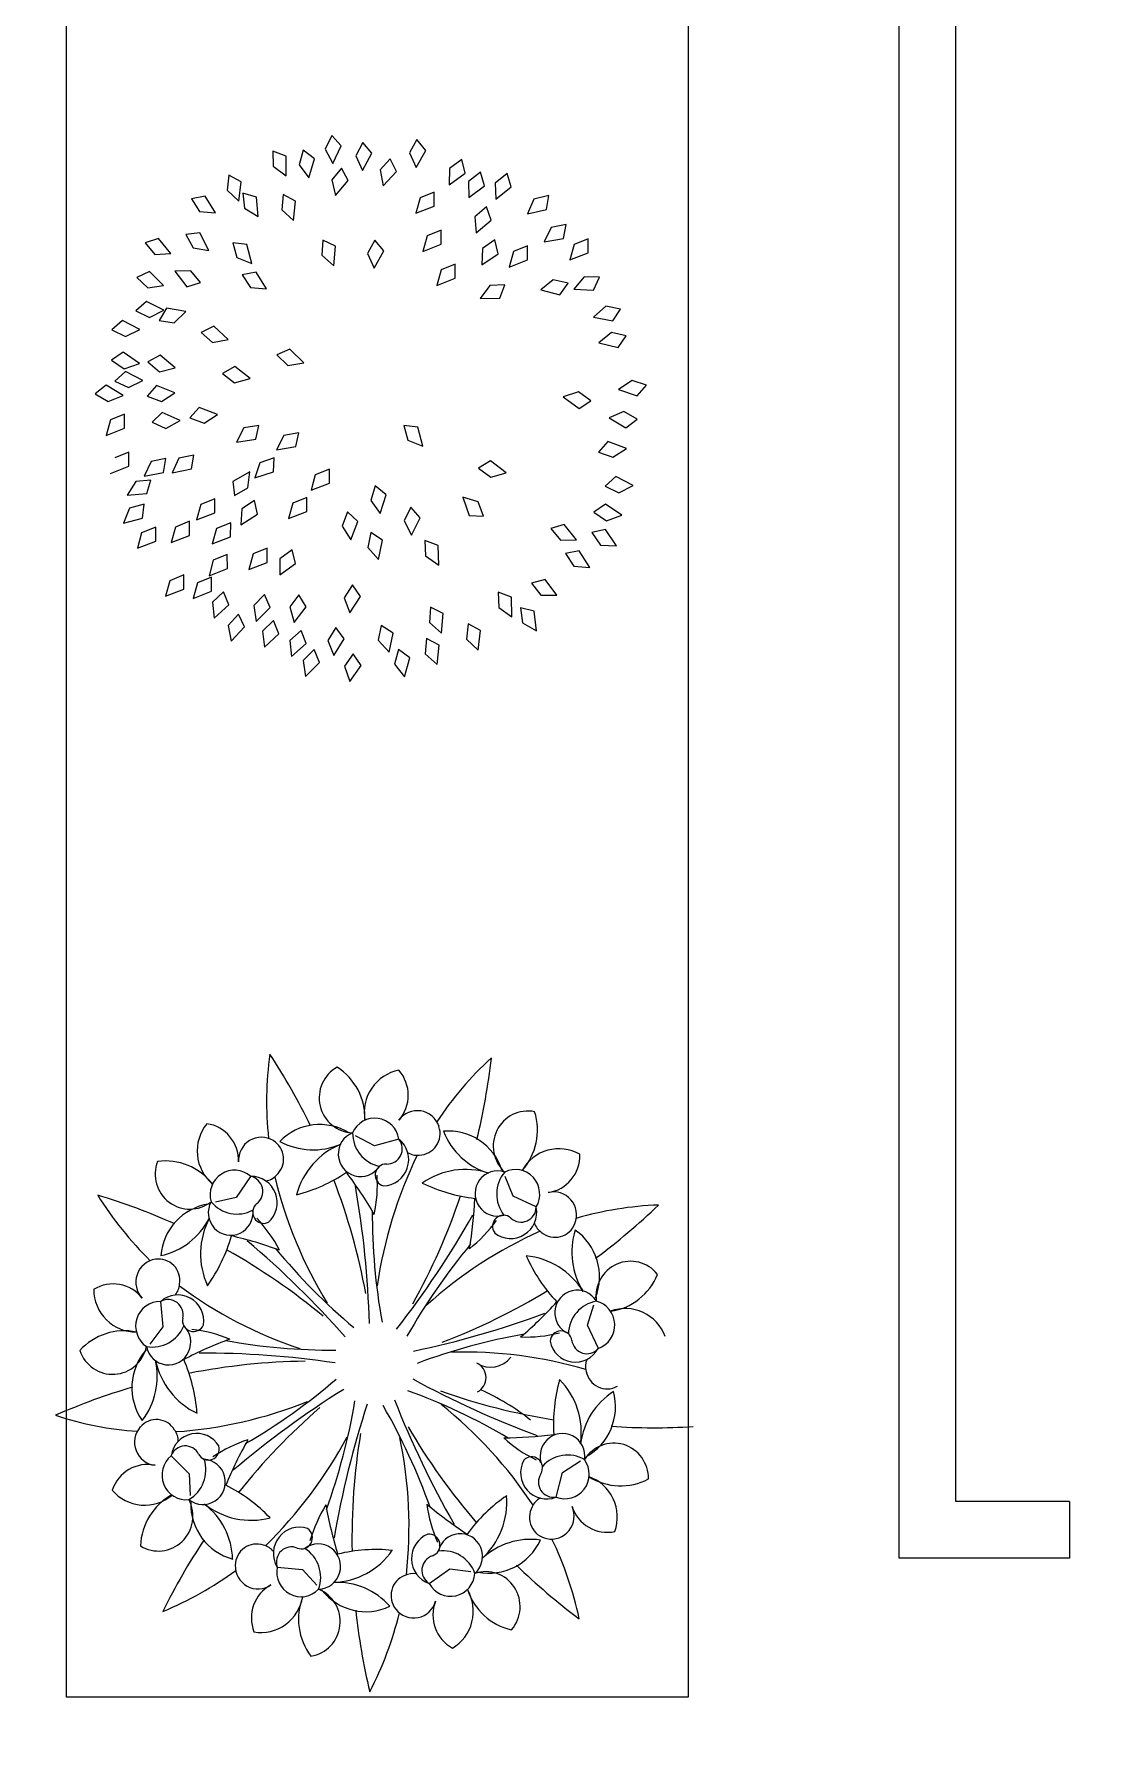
# Model space of a CAD drawing. Header units: millimetres. Extents: x 1351 to 1635, y 1399 to 1500.
# Drawn here: x 1595.936 to 1597.62, y 1475.417 to 1478.137 of the extents above; entities that cross this region are included whole.
import ezdxf

# ---------------------------------------------------------------- set-up
doc = ezdxf.new("R2010")
doc.units = ezdxf.units.MM
doc.layers.get('0').update_dxf_attribs({"color": 181})
doc.layers.add('cuadrados', color=82, linetype='Continuous')

# ---------------------------------------------------------------- blocks, each defined once
blk = doc.blocks.new('parkyeri')
blk.add_line((420.8561, 181.2954), (420.8561, 181.1954))
for points in [[(420.5561, 181.1954), (420.5561, 186.1954), (420.8561, 186.1954)], [(420.8561, 181.2954), (420.6561, 181.2954), (420.6561, 186.0954), (420.8561, 186.0954)], [(420.8561, 181.1954), (420.5561, 181.1954)]]:
    blk.add_lwpolyline(points)

msp = doc.modelspace()

# ---------------------------------------------------------------- hatches: boundary and pattern name
at = {"true_color": 0x2776bb}
h = msp.add_hatch(color=152, dxfattribs=at)
h.dxf.hatch_style = 1
h.paths.add_polyline_path([(1557.6842, 1489.9553), (1615.6587, 1489.7451), (1615.8802, 1457.3756), (1557.4987, 1457.0017)])
h.paths.add_polyline_path([(1557.9493, 1489.9451), (1615.8573, 1489.9451), (1616.0815, 1457.1761), (1557.5866, 1457.0229)])

# ---------------------------------------------------------------- linework, layer by layer
at = {"color": 221}
for p, q in [((1596.4055, 1477.9776), (1596.3951, 1477.9559)), ((1596.4205, 1477.9612), (1596.4055, 1477.9776)), ((1596.5397, 1477.9714), (1596.5283, 1477.9502)), ((1596.5539, 1477.9542), (1596.5397, 1477.9714)), ((1596.3333, 1477.9451), (1596.3125, 1477.9532)), ((1596.3125, 1477.9532), (1596.3128, 1477.9292)), ((1596.3333, 1477.914), (1596.3333, 1477.9451)), ((1596.3605, 1477.9544), (1596.3538, 1477.9314)), ((1596.378, 1477.9407), (1596.3605, 1477.9544)), ((1596.3951, 1477.9559), (1596.4069, 1477.9333)), ((1596.4069, 1477.9333), (1596.4205, 1477.9612)), ((1596.4544, 1477.9669), (1596.4433, 1477.9456)), ((1596.4433, 1477.9456), (1596.4541, 1477.9226)), ((1596.4541, 1477.9226), (1596.4688, 1477.9499)), ((1596.4688, 1477.9499), (1596.4544, 1477.9669)), ((1596.5283, 1477.9502), (1596.5389, 1477.927)), ((1596.5389, 1477.927), (1596.5539, 1477.9542)), ((1596.3128, 1477.9292), (1596.3333, 1477.914)), ((1596.3538, 1477.9314), (1596.3691, 1477.911)), ((1596.3691, 1477.911), (1596.378, 1477.9407)), ((1596.4207, 1477.9261), (1596.4056, 1477.9075)), ((1596.4315, 1477.9066), (1596.4207, 1477.9261)), ((1596.498, 1477.9411), (1596.4819, 1477.9233)), ((1596.4819, 1477.9233), (1596.4866, 1477.8982)), ((1596.4866, 1477.8982), (1596.5077, 1477.921)), ((1596.5077, 1477.921), (1596.498, 1477.9411)), ((1596.5915, 1477.9254), (1596.5911, 1477.8999)), ((1596.5911, 1477.8999), (1596.6164, 1477.918)), ((1596.6109, 1477.9396), (1596.5915, 1477.9254)), ((1596.6164, 1477.918), (1596.6109, 1477.9396)), ((1596.6406, 1477.9198), (1596.6216, 1477.9051)), ((1596.6467, 1477.8984), (1596.6406, 1477.9198)), ((1596.6825, 1477.9178), (1596.6639, 1477.9026)), ((1596.6891, 1477.8965), (1596.6825, 1477.9178)), ((1596.2427, 1477.9153), (1596.2401, 1477.8914)), ((1596.2401, 1477.8914), (1596.2586, 1477.8739)), ((1596.2623, 1477.9047), (1596.2427, 1477.9153)), ((1596.2586, 1477.8739), (1596.2623, 1477.9047)), ((1596.4056, 1477.9075), (1596.4116, 1477.8827)), ((1596.4116, 1477.8827), (1596.4315, 1477.9066)), ((1596.5672, 1477.8884), (1596.5449, 1477.8794)), ((1596.5672, 1477.8661), (1596.5672, 1477.8884)), ((1596.6216, 1477.9051), (1596.6219, 1477.8796)), ((1596.6219, 1477.8796), (1596.6467, 1477.8984)), ((1596.6639, 1477.9026), (1596.6648, 1477.8771)), ((1596.6648, 1477.8771), (1596.6891, 1477.8965)), ((1596.2055, 1477.8818), (1596.1836, 1477.8778)), ((1596.1836, 1477.8778), (1596.1964, 1477.8575)), ((1596.2218, 1477.8553), (1596.2055, 1477.8818)), ((1596.2864, 1477.8805), (1596.265, 1477.8868)), ((1596.265, 1477.8868), (1596.2673, 1477.8629)), ((1596.2673, 1477.8629), (1596.289, 1477.8496)), ((1596.289, 1477.8496), (1596.2864, 1477.8805)), ((1596.3285, 1477.8844), (1596.3264, 1477.8604)), ((1596.3483, 1477.8742), (1596.3285, 1477.8844)), ((1596.3452, 1477.8433), (1596.3483, 1477.8742)), ((1596.5449, 1477.8794), (1596.5383, 1477.8548)), ((1596.5383, 1477.8548), (1596.5672, 1477.8661)), ((1596.6499, 1477.865), (1596.6317, 1477.8493)), ((1596.6571, 1477.8439), (1596.6499, 1477.865)), ((1596.7249, 1477.8773), (1596.7147, 1477.8539)), ((1596.7483, 1477.8829), (1596.7249, 1477.8773)), ((1596.745, 1477.8608), (1596.7483, 1477.8829)), ((1596.1964, 1477.8575), (1596.2218, 1477.8553)), ((1596.3264, 1477.8604), (1596.3452, 1477.8433)), ((1596.6317, 1477.8493), (1596.6334, 1477.8238)), ((1596.6334, 1477.8238), (1596.6571, 1477.8439)), ((1596.7147, 1477.8539), (1596.745, 1477.8608)), ((1596.776, 1477.8371), (1596.7524, 1477.8326)), ((1596.7717, 1477.8152), (1596.776, 1477.8371)), ((1596.1317, 1477.815), (1596.1105, 1477.8081)), ((1596.1105, 1477.8081), (1596.126, 1477.7897)), ((1596.1514, 1477.7911), (1596.1317, 1477.815)), ((1596.1971, 1477.8237), (1596.175, 1477.8214)), ((1596.175, 1477.8214), (1596.1862, 1477.8002)), ((1596.2114, 1477.7962), (1596.1971, 1477.8237)), ((1596.2713, 1477.8054), (1596.2492, 1477.8081)), ((1596.2492, 1477.8081), (1596.2555, 1477.7849)), ((1596.3912, 1477.8125), (1596.3895, 1477.7885)), ((1596.4112, 1477.8027), (1596.3912, 1477.8125)), ((1596.4733, 1477.8125), (1596.462, 1477.7913)), ((1596.4876, 1477.7955), (1596.4733, 1477.8125)), ((1596.556, 1477.8191), (1596.5494, 1477.7944)), ((1596.5783, 1477.828), (1596.556, 1477.8191)), ((1596.5783, 1477.8058), (1596.5783, 1477.828)), ((1596.6633, 1477.8127), (1596.6436, 1477.7991)), ((1596.6682, 1477.791), (1596.6633, 1477.8127)), ((1596.7524, 1477.8326), (1596.7411, 1477.8097)), ((1596.7411, 1477.8097), (1596.7717, 1477.8152)), ((1596.8106, 1477.8146), (1596.7883, 1477.8056)), ((1596.8106, 1477.7923), (1596.8106, 1477.8146)), ((1596.126, 1477.7897), (1596.1514, 1477.7911)), ((1596.1862, 1477.8002), (1596.2114, 1477.7962)), ((1596.2555, 1477.7849), (1596.2792, 1477.7754)), ((1596.2792, 1477.7754), (1596.2713, 1477.8054)), ((1596.3895, 1477.7885), (1596.4088, 1477.7718)), ((1596.4088, 1477.7718), (1596.4112, 1477.8027)), ((1596.462, 1477.7913), (1596.4727, 1477.7682)), ((1596.4727, 1477.7682), (1596.4876, 1477.7955)), ((1596.5494, 1477.7944), (1596.5783, 1477.8058)), ((1596.6436, 1477.7991), (1596.6425, 1477.7736)), ((1596.6425, 1477.7736), (1596.6682, 1477.791)), ((1596.6924, 1477.7944), (1596.6857, 1477.7698)), ((1596.6857, 1477.7698), (1596.7147, 1477.7812)), ((1596.7147, 1477.8034), (1596.6924, 1477.7944)), ((1596.7147, 1477.7812), (1596.7147, 1477.8034)), ((1596.7883, 1477.8056), (1596.7817, 1477.781)), ((1596.7817, 1477.781), (1596.8106, 1477.7923)), ((1596.1177, 1477.7626), (1596.0974, 1477.7536)), ((1596.0974, 1477.7536), (1596.1146, 1477.7368)), ((1596.1398, 1477.7407), (1596.1177, 1477.7626)), ((1596.1828, 1477.7639), (1596.1573, 1477.7633)), ((1596.1573, 1477.7633), (1596.1765, 1477.7388)), ((1596.1978, 1477.7452), (1596.1828, 1477.7639)), ((1596.2859, 1477.7619), (1596.264, 1477.7578)), ((1596.264, 1477.7578), (1596.2769, 1477.7375)), ((1596.3023, 1477.7355), (1596.2859, 1477.7619)), ((1596.5783, 1477.7655), (1596.5717, 1477.7409)), ((1596.5717, 1477.7409), (1596.6006, 1477.7522)), ((1596.6006, 1477.7745), (1596.5783, 1477.7655)), ((1596.6006, 1477.7522), (1596.6006, 1477.7745)), ((1596.8043, 1477.7545), (1596.7882, 1477.7348)), ((1596.8283, 1477.7537), (1596.8043, 1477.7545)), ((1596.8192, 1477.7333), (1596.8283, 1477.7537)), ((1596.1146, 1477.7368), (1596.1398, 1477.7407)), ((1596.1765, 1477.7388), (1596.1978, 1477.7452)), ((1596.2769, 1477.7375), (1596.3023, 1477.7355)), ((1596.655, 1477.7409), (1596.6402, 1477.7201)), ((1596.679, 1477.7415), (1596.655, 1477.7409)), ((1596.6712, 1477.7206), (1596.679, 1477.7415)), ((1596.7554, 1477.7498), (1596.7358, 1477.7336)), ((1596.7358, 1477.7336), (1596.7659, 1477.7261)), ((1596.7788, 1477.7443), (1596.7554, 1477.7498)), ((1596.7659, 1477.7261), (1596.7788, 1477.7443)), ((1596.7882, 1477.7348), (1596.8192, 1477.7333)), ((1596.1126, 1477.7156), (1596.096, 1477.7007)), ((1596.096, 1477.7007), (1596.1175, 1477.6901)), ((1596.1403, 1477.7016), (1596.1126, 1477.7156)), ((1596.1175, 1477.6901), (1596.1403, 1477.7016)), ((1596.1443, 1477.7047), (1596.1329, 1477.6856)), ((1596.1749, 1477.6995), (1596.1443, 1477.7047)), ((1596.1566, 1477.6818), (1596.1749, 1477.6995)), ((1596.6402, 1477.7201), (1596.6712, 1477.7206)), ((1596.8383, 1477.7079), (1596.8193, 1477.6908)), ((1596.8618, 1477.7034), (1596.8383, 1477.7079)), ((1596.8498, 1477.6847), (1596.8618, 1477.7034)), ((1596.0748, 1477.6855), (1596.0581, 1477.6708)), ((1596.0581, 1477.6708), (1596.0795, 1477.66)), ((1596.1024, 1477.6713), (1596.0748, 1477.6855)), ((1596.0795, 1477.66), (1596.1024, 1477.6713)), ((1596.1329, 1477.6856), (1596.1566, 1477.6818)), ((1596.2189, 1477.6764), (1596.199, 1477.6664)), ((1596.242, 1477.6556), (1596.2189, 1477.6764)), ((1596.8193, 1477.6908), (1596.8498, 1477.6847)), ((1596.199, 1477.6664), (1596.217, 1477.6505)), ((1596.217, 1477.6505), (1596.242, 1477.6556)), ((1596.8473, 1477.6665), (1596.8277, 1477.6502)), ((1596.8277, 1477.6502), (1596.8578, 1477.6427)), ((1596.8707, 1477.6609), (1596.8473, 1477.6665)), ((1596.8578, 1477.6427), (1596.8707, 1477.6609)), ((1596.076, 1477.6351), (1596.0574, 1477.6228)), ((1596.0574, 1477.6228), (1596.0772, 1477.6092)), ((1596.1014, 1477.6173), (1596.076, 1477.6351)), ((1596.0772, 1477.6092), (1596.1014, 1477.6173)), ((1596.1343, 1477.6304), (1596.1148, 1477.6198)), ((1596.1148, 1477.6198), (1596.1334, 1477.6045)), ((1596.1581, 1477.6105), (1596.1343, 1477.6304)), ((1596.3392, 1477.64), (1596.3188, 1477.6309)), ((1596.3188, 1477.6309), (1596.3362, 1477.6142)), ((1596.3362, 1477.6142), (1596.3613, 1477.6183)), ((1596.3613, 1477.6183), (1596.3392, 1477.64)), ((1596.0793, 1477.6047), (1596.0627, 1477.5897)), ((1596.0627, 1477.5897), (1596.0843, 1477.5793)), ((1596.1071, 1477.5908), (1596.0793, 1477.6047)), ((1596.0843, 1477.5793), (1596.1071, 1477.5908)), ((1596.1334, 1477.6045), (1596.1581, 1477.6105)), ((1596.2523, 1477.6129), (1596.233, 1477.6018)), ((1596.233, 1477.6018), (1596.2519, 1477.587)), ((1596.2519, 1477.587), (1596.2765, 1477.5935)), ((1596.2765, 1477.5935), (1596.2523, 1477.6129)), ((1596.8799, 1477.5907), (1596.8588, 1477.5764)), ((1596.9026, 1477.583), (1596.8799, 1477.5907)), ((1596.0492, 1477.583), (1596.0315, 1477.5695)), ((1596.0315, 1477.5695), (1596.0522, 1477.5573)), ((1596.0757, 1477.567), (1596.0492, 1477.583)), ((1596.0522, 1477.5573), (1596.0757, 1477.567)), ((1596.1286, 1477.5824), (1596.1136, 1477.5659)), ((1596.1136, 1477.5659), (1596.1362, 1477.5576)), ((1596.1576, 1477.5713), (1596.1286, 1477.5824)), ((1596.1362, 1477.5576), (1596.1576, 1477.5713)), ((1596.7956, 1477.5724), (1596.7712, 1477.5648)), ((1596.7712, 1477.5648), (1596.7963, 1477.5465)), ((1596.8151, 1477.5584), (1596.7956, 1477.5724)), ((1596.8588, 1477.5764), (1596.8881, 1477.5661)), ((1596.8881, 1477.5661), (1596.9026, 1477.583)), ((1596.078, 1477.5375), (1596.0557, 1477.5286)), ((1596.078, 1477.5153), (1596.078, 1477.5375)), ((1596.1375, 1477.5401), (1596.1214, 1477.5246)), ((1596.1657, 1477.5271), (1596.1375, 1477.5401)), ((1596.1959, 1477.5478), (1596.181, 1477.5313)), ((1596.225, 1477.5369), (1596.1959, 1477.5478)), ((1596.2036, 1477.523), (1596.225, 1477.5369)), ((1596.7963, 1477.5465), (1596.8151, 1477.5584)), ((1596.8671, 1477.5415), (1596.8436, 1477.5316)), ((1596.8879, 1477.5294), (1596.8671, 1477.5415)), ((1596.0557, 1477.5286), (1596.0491, 1477.5039)), ((1596.0491, 1477.5039), (1596.078, 1477.5153)), ((1596.1214, 1477.5246), (1596.1434, 1477.5148)), ((1596.1434, 1477.5148), (1596.1657, 1477.5271)), ((1596.181, 1477.5313), (1596.2036, 1477.523)), ((1596.2666, 1477.5157), (1596.2548, 1477.4931)), ((1596.2903, 1477.5197), (1596.2666, 1477.5157)), ((1596.2855, 1477.4979), (1596.2903, 1477.5197)), ((1596.3535, 1477.5081), (1596.3298, 1477.5039)), ((1596.3489, 1477.4863), (1596.3535, 1477.5081)), ((1596.5417, 1477.5166), (1596.5196, 1477.5192)), ((1596.5196, 1477.5192), (1596.5259, 1477.4961)), ((1596.5496, 1477.4866), (1596.5417, 1477.5166)), ((1596.8436, 1477.5316), (1596.8703, 1477.5157)), ((1596.8703, 1477.5157), (1596.8879, 1477.5294)), ((1596.2548, 1477.4931), (1596.2855, 1477.4979)), ((1596.3298, 1477.5039), (1596.3183, 1477.4811)), ((1596.3183, 1477.4811), (1596.3489, 1477.4863)), ((1596.5259, 1477.4961), (1596.5496, 1477.4866)), ((1596.8419, 1477.4939), (1596.8271, 1477.4773)), ((1596.871, 1477.4832), (1596.8419, 1477.4939)), ((1596.8497, 1477.4692), (1596.871, 1477.4832)), ((1596.0557, 1477.4438), (1596.0846, 1477.4551)), ((1596.0846, 1477.4774), (1596.0624, 1477.4684)), ((1596.0846, 1477.4551), (1596.0846, 1477.4774)), ((1596.1199, 1477.4624), (1596.1089, 1477.4394)), ((1596.1435, 1477.4672), (1596.1199, 1477.4624)), ((1596.1394, 1477.4453), (1596.1435, 1477.4672)), ((1596.1638, 1477.4676), (1596.1532, 1477.4445)), ((1596.1873, 1477.4728), (1596.1638, 1477.4676)), ((1596.1836, 1477.4508), (1596.1873, 1477.4728)), ((1596.2919, 1477.4607), (1596.2838, 1477.4366)), ((1596.3147, 1477.4684), (1596.2919, 1477.4607)), ((1596.3133, 1477.4461), (1596.3147, 1477.4684)), ((1596.6565, 1477.4637), (1596.6375, 1477.4521)), ((1596.6812, 1477.4448), (1596.6565, 1477.4637)), ((1596.8271, 1477.4773), (1596.8497, 1477.4692)), ((1596.0959, 1477.431), (1596.0824, 1477.4093)), ((1596.1198, 1477.4332), (1596.0959, 1477.431)), ((1596.1089, 1477.4394), (1596.1394, 1477.4453)), ((1596.1134, 1477.4119), (1596.1198, 1477.4332)), ((1596.1532, 1477.4445), (1596.1836, 1477.4508)), ((1596.276, 1477.4462), (1596.2489, 1477.431)), ((1596.2489, 1477.431), (1596.2519, 1477.409)), ((1596.2728, 1477.4209), (1596.276, 1477.4462)), ((1596.2838, 1477.4366), (1596.3133, 1477.4461)), ((1596.3794, 1477.4416), (1596.3728, 1477.417)), ((1596.3728, 1477.417), (1596.4017, 1477.4283)), ((1596.4017, 1477.4506), (1596.3794, 1477.4416)), ((1596.4017, 1477.4283), (1596.4017, 1477.4506)), ((1596.6375, 1477.4521), (1596.6567, 1477.4378)), ((1596.6567, 1477.4378), (1596.6812, 1477.4448)), ((1596.8542, 1477.4386), (1596.8375, 1477.4238)), ((1596.8819, 1477.4245), (1596.8542, 1477.4386)), ((1596.0824, 1477.4093), (1596.1134, 1477.4119)), ((1596.2208, 1477.4037), (1596.1985, 1477.3947)), ((1596.2208, 1477.3815), (1596.2208, 1477.4037)), ((1596.2519, 1477.409), (1596.2728, 1477.4209)), ((1596.2833, 1477.4011), (1596.2634, 1477.3876)), ((1596.288, 1477.3793), (1596.2833, 1477.4011)), ((1596.3659, 1477.4059), (1596.3437, 1477.3969)), ((1596.3659, 1477.3836), (1596.3659, 1477.4059)), ((1596.4742, 1477.4239), (1596.467, 1477.401)), ((1596.467, 1477.401), (1596.4819, 1477.3803)), ((1596.4914, 1477.4098), (1596.4742, 1477.4239)), ((1596.4819, 1477.3803), (1596.4914, 1477.4098)), ((1596.6124, 1477.4062), (1596.6228, 1477.377)), ((1596.6368, 1477.3988), (1596.6124, 1477.4062)), ((1596.645, 1477.3762), (1596.6368, 1477.3988)), ((1596.8375, 1477.4238), (1596.859, 1477.4131)), ((1596.859, 1477.4131), (1596.8819, 1477.4245)), ((1596.0858, 1477.3889), (1596.0762, 1477.3653)), ((1596.0762, 1477.3653), (1596.1063, 1477.373)), ((1596.109, 1477.3951), (1596.0858, 1477.3889)), ((1596.1063, 1477.373), (1596.109, 1477.3951)), ((1596.1985, 1477.3947), (1596.1919, 1477.3701)), ((1596.1919, 1477.3701), (1596.2208, 1477.3815)), ((1596.2634, 1477.3876), (1596.262, 1477.3622)), ((1596.262, 1477.3622), (1596.288, 1477.3793)), ((1596.3437, 1477.3969), (1596.337, 1477.3723)), ((1596.337, 1477.3723), (1596.3659, 1477.3836)), ((1596.4302, 1477.3829), (1596.4219, 1477.3604)), ((1596.4467, 1477.3679), (1596.4302, 1477.3829)), ((1596.5302, 1477.3902), (1596.5198, 1477.3686)), ((1596.5452, 1477.3737), (1596.5302, 1477.3902)), ((1596.5314, 1477.3459), (1596.5452, 1477.3737)), ((1596.6228, 1477.377), (1596.645, 1477.3762)), ((1596.8378, 1477.3949), (1596.8195, 1477.3823)), ((1596.8195, 1477.3823), (1596.8395, 1477.369)), ((1596.8636, 1477.3775), (1596.8378, 1477.3949)), ((1596.8395, 1477.369), (1596.8636, 1477.3775)), ((1596.1049, 1477.35), (1596.0983, 1477.3254)), ((1596.1272, 1477.359), (1596.1049, 1477.35)), ((1596.1272, 1477.3367), (1596.1272, 1477.359)), ((1596.1585, 1477.359), (1596.1518, 1477.3344)), ((1596.1518, 1477.3344), (1596.1807, 1477.3457)), ((1596.1807, 1477.368), (1596.1585, 1477.359)), ((1596.1807, 1477.3457), (1596.1807, 1477.368)), ((1596.2234, 1477.3567), (1596.2165, 1477.3322)), ((1596.2457, 1477.3655), (1596.2234, 1477.3567)), ((1596.2455, 1477.3433), (1596.2457, 1477.3655)), ((1596.4219, 1477.3604), (1596.4356, 1477.3389)), ((1596.4356, 1477.3389), (1596.4467, 1477.3679)), ((1596.4671, 1477.3502), (1596.4625, 1477.3267)), ((1596.4858, 1477.338), (1596.4671, 1477.3502)), ((1596.5198, 1477.3686), (1596.5314, 1477.3459)), ((1596.7729, 1477.3632), (1596.7516, 1477.3567)), ((1596.7516, 1477.3567), (1596.7667, 1477.338)), ((1596.7922, 1477.3388), (1596.7729, 1477.3632)), ((1596.8381, 1477.3552), (1596.8163, 1477.3502)), ((1596.8163, 1477.3502), (1596.83, 1477.3305)), ((1596.8555, 1477.3295), (1596.8381, 1477.3552)), ((1596.0983, 1477.3254), (1596.1272, 1477.3367)), ((1596.2165, 1477.3322), (1596.2455, 1477.3433)), ((1596.3034, 1477.3254), (1596.2812, 1477.3164)), ((1596.3034, 1477.3031), (1596.3034, 1477.3254)), ((1596.3428, 1477.323), (1596.3235, 1477.3088)), ((1596.3483, 1477.3015), (1596.3428, 1477.323)), ((1596.4625, 1477.3267), (1596.4794, 1477.3076)), ((1596.4794, 1477.3076), (1596.4858, 1477.338)), ((1596.5736, 1477.3299), (1596.5527, 1477.3375)), ((1596.5527, 1477.3375), (1596.5536, 1477.3135)), ((1596.5745, 1477.2989), (1596.5736, 1477.3299)), ((1596.7667, 1477.338), (1596.7922, 1477.3388)), ((1596.7966, 1477.3213), (1596.7747, 1477.3169)), ((1596.8133, 1477.2951), (1596.7966, 1477.3213)), ((1596.83, 1477.3305), (1596.8555, 1477.3295)), ((1596.2182, 1477.3066), (1596.2117, 1477.282)), ((1596.2117, 1477.282), (1596.2405, 1477.2936)), ((1596.2403, 1477.3158), (1596.2182, 1477.3066)), ((1596.2405, 1477.2936), (1596.2403, 1477.3158)), ((1596.2812, 1477.3164), (1596.2745, 1477.2918)), ((1596.2745, 1477.2918), (1596.3034, 1477.3031)), ((1596.3235, 1477.3088), (1596.3232, 1477.2833)), ((1596.3232, 1477.2833), (1596.3483, 1477.3015)), ((1596.5536, 1477.3135), (1596.5745, 1477.2989)), ((1596.7747, 1477.3169), (1596.7879, 1477.2969)), ((1596.7879, 1477.2969), (1596.8133, 1477.2951)), ((1596.1495, 1477.2742), (1596.1428, 1477.2496)), ((1596.1718, 1477.2832), (1596.1495, 1477.2742)), ((1596.1718, 1477.2609), (1596.1718, 1477.2832)), ((1596.1932, 1477.2706), (1596.1867, 1477.2459)), ((1596.2154, 1477.2797), (1596.1932, 1477.2706)), ((1596.2156, 1477.2574), (1596.2154, 1477.2797)), ((1596.4381, 1477.2674), (1596.4251, 1477.2473)), ((1596.451, 1477.2492), (1596.4381, 1477.2674)), ((1596.7427, 1477.2763), (1596.7212, 1477.2704)), ((1596.7212, 1477.2704), (1596.7358, 1477.2513)), ((1596.7613, 1477.2515), (1596.7427, 1477.2763)), ((1596.1428, 1477.2496), (1596.1718, 1477.2609)), ((1596.1867, 1477.2459), (1596.2156, 1477.2574)), ((1596.2346, 1477.2568), (1596.217, 1477.2404)), ((1596.217, 1477.2404), (1596.2196, 1477.2151)), ((1596.2196, 1477.2151), (1596.2426, 1477.236)), ((1596.2426, 1477.236), (1596.2346, 1477.2568)), ((1596.2989, 1477.2524), (1596.2823, 1477.2351)), ((1596.308, 1477.232), (1596.2989, 1477.2524)), ((1596.3536, 1477.2518), (1596.3391, 1477.2327)), ((1596.365, 1477.2327), (1596.3536, 1477.2518)), ((1596.4251, 1477.2473), (1596.4339, 1477.2233)), ((1596.4339, 1477.2233), (1596.451, 1477.2492)), ((1596.6895, 1477.2482), (1596.6686, 1477.256)), ((1596.6686, 1477.256), (1596.6692, 1477.232)), ((1596.69, 1477.2172), (1596.6895, 1477.2482)), ((1596.7358, 1477.2513), (1596.7613, 1477.2515)), ((1596.2581, 1477.2212), (1596.2419, 1477.2035)), ((1596.2677, 1477.2011), (1596.2581, 1477.2212)), ((1596.2823, 1477.2351), (1596.2862, 1477.2099)), ((1596.2862, 1477.2099), (1596.308, 1477.232)), ((1596.3134, 1477.2111), (1596.2961, 1477.1944)), ((1596.3217, 1477.1904), (1596.3134, 1477.2111)), ((1596.3391, 1477.2327), (1596.346, 1477.2081)), ((1596.346, 1477.2081), (1596.365, 1477.2327)), ((1596.5617, 1477.2321), (1596.5598, 1477.2081)), ((1596.5817, 1477.2221), (1596.5617, 1477.2321)), ((1596.5789, 1477.1912), (1596.5817, 1477.2221)), ((1596.6692, 1477.232), (1596.69, 1477.2172)), ((1596.7254, 1477.2258), (1596.7038, 1477.2313)), ((1596.7038, 1477.2313), (1596.7069, 1477.2075)), ((1596.7291, 1477.1949), (1596.7254, 1477.2258)), ((1596.2419, 1477.2035), (1596.2465, 1477.1784)), ((1596.2465, 1477.1784), (1596.2677, 1477.2011)), ((1596.2961, 1477.1944), (1596.2991, 1477.1691)), ((1596.2991, 1477.1691), (1596.3217, 1477.1904)), ((1596.3573, 1477.1957), (1596.3394, 1477.1797)), ((1596.3649, 1477.1748), (1596.3573, 1477.1957)), ((1596.4121, 1477.2003), (1596.3994, 1477.1799)), ((1596.4086, 1477.1561), (1596.4252, 1477.1823)), ((1596.4252, 1477.1823), (1596.4121, 1477.2003)), ((1596.4836, 1477.2036), (1596.479, 1477.18)), ((1596.5023, 1477.1914), (1596.4836, 1477.2036)), ((1596.496, 1477.161), (1596.5023, 1477.1914)), ((1596.5552, 1477.1826), (1596.553, 1477.1587)), ((1596.575, 1477.1724), (1596.5552, 1477.1826)), ((1596.5598, 1477.2081), (1596.5789, 1477.1912)), ((1596.6209, 1477.2059), (1596.6183, 1477.182)), ((1596.6183, 1477.182), (1596.637, 1477.1646)), ((1596.6405, 1477.1954), (1596.6209, 1477.2059)), ((1596.637, 1477.1646), (1596.6405, 1477.1954)), ((1596.7069, 1477.2075), (1596.7291, 1477.1949)), ((1596.3394, 1477.1797), (1596.3416, 1477.1543)), ((1596.3416, 1477.1543), (1596.3649, 1477.1748)), ((1596.3774, 1477.1652), (1596.3605, 1477.1482)), ((1596.3862, 1477.1448), (1596.3774, 1477.1652)), ((1596.3994, 1477.1799), (1596.4086, 1477.1561)), ((1596.4394, 1477.1586), (1596.4258, 1477.1389)), ((1596.4517, 1477.1401), (1596.4394, 1477.1586)), ((1596.479, 1477.18), (1596.496, 1477.161)), ((1596.5107, 1477.1654), (1596.5047, 1477.1421)), ((1596.5286, 1477.1522), (1596.5107, 1477.1654)), ((1596.553, 1477.1587), (1596.5718, 1477.1415)), ((1596.5718, 1477.1415), (1596.575, 1477.1724)), ((1596.3605, 1477.1482), (1596.3641, 1477.1229)), ((1596.3641, 1477.1229), (1596.3862, 1477.1448)), ((1596.4258, 1477.1389), (1596.4338, 1477.1147)), ((1596.4338, 1477.1147), (1596.4517, 1477.1401)), ((1596.5047, 1477.1421), (1596.5206, 1477.1222)), ((1596.5206, 1477.1222), (1596.5286, 1477.1522))]:
    msp.add_line(p, q, dxfattribs=at)
at = {"color": 72, "linetype": 'ByBlock'}
for p, q in [((1596.473, 1476.3812), (1596.4432, 1476.3968)), ((1596.5115, 1476.3918), (1596.473, 1476.3812)), ((1596.277, 1476.3328), (1596.2542, 1476.2996)), ((1596.6923, 1476.3014), (1596.6794, 1476.3327)), ((1596.2542, 1476.2996), (1596.2216, 1476.2922)), ((1596.7286, 1476.2844), (1596.6923, 1476.3014)), ((1596.1349, 1476.1351), (1596.1385, 1476.0948)), ((1596.8096, 1476.0975), (1596.8196, 1476.1299)), ((1596.1385, 1476.0948), (1596.1182, 1476.0678)), ((1596.8267, 1476.0609), (1596.8096, 1476.0975)), ((1596.1515, 1475.8911), (1596.1799, 1475.8626)), ((1596.7701, 1475.865), (1596.7983, 1475.8833)), ((1596.1799, 1475.8626), (1596.1815, 1475.8287)), ((1596.7599, 1475.8259), (1596.7701, 1475.865)), ((1596.3192, 1475.715), (1596.359, 1475.7117)), ((1596.5595, 1475.6893), (1596.5921, 1475.7126)), ((1596.5921, 1475.7126), (1596.6253, 1475.7083)), ((1596.359, 1475.7117), (1596.3818, 1475.6867))]:
    msp.add_line(p, q, dxfattribs=at)
for centre, major_axis, start_param, end_param in [((1596.8391, 1476.4509), (0, 0.5432), 1.431891, 1.677896), ((1595.4563, 1475.9565), (0, 1.0331), -1.113762, -0.986814), ((1596.4402, 1476.4569), (0, 0.0553), 0.50283, 3.106539), ((1596.3634, 1476.4245), (0, 0.0957), 4.68025, 5.718854), ((1597.017, 1476.1165), (0, 0.5432), 0.73376, 0.979765), ((1595.6438, 1476.6375), (0, 1.0331), 4.471291, 4.59824), ((1596.5237, 1476.4338), (0, 0.0678), 0.182639, 1.753784), ((1596.4677, 1476.4609), (0, 0.0594), 3.985319, 5.439459), ((1596.3864, 1476.3247), (0, 0.09), -0.551401, 0.790106), ((1596.4735, 1476.3858), (0, 0.039), -1.416622, 1.151683), ((1596.5407, 1476.4001), (0, 0.0365), -1.251639, 0.946535), ((1596.7153, 1476.3807), (0, 0.0553), -0.195302, 2.408407), ((1596.6359, 1476.4059), (0, 0.0957), 3.982119, 5.020722), ((1596.2597, 1476.3729), (0, 0.0678), 0.880771, 2.451916), ((1596.1996, 1476.3573), (0, 0.0594), 4.683451, 6.13759), ((1596.2942, 1476.3582), (0, 0.0365), -0.553507, 1.644667), ((1596.4511, 1476.3683), (0, 0.0358), 0.368589, 4.130593), ((1596.4919, 1476.4016), (0, 0.0542), 1.56872, 2.930462), ((1596.5431, 1476.4005), (0, 0.034), 3.154442, 5.043694), ((1596.5901, 1476.3144), (0, 0.09), -1.249533, 0.091975), ((1596.6861, 1476.4464), (0, 0.1136), 1.952877, 2.843257), ((1596.2958, 1476.3601), (0, 0.034), 3.852574, 5.741826), ((1596.3761, 1476.4883), (0, 0.1136), 2.651008, 3.541389), ((1596.4643, 1476.272), (0, 0.1203), 0.383083, 1.304591), ((1597.157, 1476.0594), (0, 0.6954), 1.113667, 1.42615), ((1596.486, 1476.3592), (0, 0.0415), 3.169107, 5.605334), ((1596.4931, 1476.3764), (0, 0.0241), 3.094486, 5.389667), ((1596.5403, 1476.3956), (0, 0.0293), 2.599502, 3.25332), ((1596.7645, 1476.3087), (0, 0.0678), -0.515493, 1.055653), ((1596.7389, 1476.3659), (0, 0.0594), 3.287188, 4.741327), ((1596.1811, 1476.3363), (0, 0.0553), 1.200962, 3.804671), ((1596.1428, 1476.2615), (0, 0.0957), -0.904803, 0.1338), ((1596.2517, 1476.3035), (0, 0.039), -0.718491, 1.849814), ((1596.2871, 1476.554), (0, 0.2582), 3.389267, 3.729894), ((1595.9176, 1475.946), (0, 0.6498), -1.04417, -0.920828), ((1596.4913, 1476.3348), (0, 0.0175), -0.038209, 2.89582), ((1596.6163, 1476.2234), (0, 0.1203), -0.315049, 0.606459), ((1596.6673, 1476.3057), (0, 0.0358), -0.329542, 3.432461), ((1596.7197, 1476.3047), (0, 0.0542), 0.870588, 2.232331), ((1596.6956, 1476.3046), (0, 0.039), 4.168431, 6.736736), ((1596.2782, 1476.2913), (0, 0.0415), 3.867239, 6.303466), ((1596.2727, 1476.3091), (0, 0.0241), 3.792618, 6.087799), ((1596.2967, 1476.3545), (0, 0.0293), 3.297633, 3.951451), ((1596.9826, 1476.4981), (0, 0.6954), 1.811799, 2.124282), ((1595.4563, 1475.9565), (0, 1.0331), -1.384708, -1.203606), ((1595.0091, 1476.0577), (0, 1.4744), -1.542047, -1.393957), ((1596.2599, 1476.3192), (0, 0.2203), 4.499057, 4.78302), ((1596.6596, 1476.5547), (0, 0.2582), 2.691135, 3.031762), ((1596.4905, 1476.5912), (0, 0.5432), 2.130023, 2.376028), ((1595.7452, 1475.3127), (0, 1.0331), -0.415631, -0.288682), ((1596.2238, 1476.2), (0, 0.09), 0.14673, 1.488238), ((1596.2457, 1476.2755), (0, 0.0358), 1.066721, 4.828724), ((1596.2558, 1476.3275), (0, 0.0542), 2.266851, 3.628594), ((1596.2978, 1476.276), (0, 0.0175), 0.659923, 3.593952), ((1595.6438, 1476.6375), (0, 1.0331), 4.200346, 4.381447), ((1595.9906, 1476.3293), (0, 0.6498), 4.540883, 4.664225), ((1596.6883, 1476.2761), (0, 0.0415), 2.470976, 4.907203), ((1596.7047, 1476.2846), (0, 0.0241), 2.396354, 4.691535), ((1596.7562, 1476.2718), (0, 0.0365), 4.333414, 6.531589), ((1596.941, 1475.7446), (0, 0.5432), 0.035628, 0.281633), ((1596.2199, 1477.0373), (0, 1.0331), 3.773159, 3.900108), ((1596.1121, 1476.3187), (0, 0.1136), 3.34914, 4.239521), ((1596.3169, 1476.2103), (0, 0.1203), 1.081215, 2.002722), ((1596.1304, 1476.1134), (0, 0.2203), -1.085996, -0.802033), ((1597.4275, 1476.2759), (0, 0.9699), 1.567642, 1.750816), ((1595.3655, 1477.0061), (0, 1.4744), 4.043007, 4.191097), ((1596.4897, 1476.3925), (0, 0.2203), 3.800925, 4.084888), ((1596.6769, 1476.2539), (0, 0.0175), -0.736341, 2.197688), ((1596.7531, 1476.2685), (0, 0.0293), 1.90137, 2.555188), ((1596.7583, 1476.2705), (0, 0.034), 2.45631, 4.345562), ((1596.0021, 1476.311), (0, 0.2582), 4.087399, 4.428025), ((1596.1052, 1475.6049), (0, 0.6498), -0.346039, -0.222697), ((1595.3383, 1475.0992), (0, 1.4744), -0.843915, -0.695825), ((1597.0119, 1475.6098), (0, 0.6954), 0.415535, 0.728018), ((1596.897, 1476.2126), (0, 0.1136), 1.254745, 2.145126), ((1596.7396, 1476.174), (0, 0.09), 4.335521, 5.677028), ((1596.1319, 1476.1681), (0, 0.034), 4.550706, 6.439957), ((1595.7452, 1475.3127), (0, 1.0331), -0.686576, -0.505475), ((1597.0523, 1476.8401), (0, 0.9699), 2.265774, 2.448948), ((1597.3567, 1475.5997), (0, 0.9699), 0.869511, 1.052685), ((1596.7019, 1476.0872), (0, 0.1203), -1.01318, -0.091673), ((1596.9455, 1476.3129), (0, 0.2582), 1.993004, 2.33363), ((1596.8776, 1476.1433), (0, 0.0553), -0.893433, 1.710275), ((1596.1319, 1476.1657), (0, 0.0365), 0.144624, 2.342799), ((1596.8328, 1476.2143), (0, 0.0957), 3.283987, 4.322591), ((1596.06, 1476.1034), (0, 0.0594), -0.901603, 0.552537), ((1596.0962, 1476.1545), (0, 0.0678), 1.578902, 3.150048), ((1596.1622, 1476.104), (0, 0.0415), 4.565371, 7.001598), ((1596.1362, 1476.1645), (0, 0.0293), 3.995765, 4.649583), ((1596.5704, 1476.7208), (0, 0.6954), 2.50993, 2.822414), ((1596.2199, 1477.0373), (0, 1.0331), 3.502214, 3.683316), ((1596.7933, 1476.1171), (0, 0.0358), -1.027674, 2.734329), ((1596.1341, 1476.0961), (0, 0.039), -0.020359, 2.547946), ((1596.1467, 1476.1141), (0, 0.0241), 4.490749, 6.78593), ((1596.2898, 1476.5755), (0, 0.6498), 3.842751, 3.966093), ((1596.8328, 1476.0822), (0, 0.0542), 0.172456, 1.534199), ((1596.8142, 1476.0978), (0, 0.039), 3.4703, 6.038605), ((1596.8696, 1476.0561), (0, 0.0678), -1.213625, 0.357521), ((1596.0773, 1475.9931), (0, 0.0957), -0.206672, 0.831932), ((1596.1473, 1476.0707), (0, 0.0358), 1.764853, 5.526856), ((1596.122, 1476.1172), (0, 0.0542), 2.964983, 4.326726), ((1596.1868, 1476.1051), (0, 0.0175), 1.358054, 4.292083), ((1596.2407, 1477.5007), (0, 1.4744), 3.344875, 3.492965), ((1596.4655, 1475.4656), (0, 0.6498), 0.352093, 0.475435), ((1596.1618, 1475.8716), (0, 0.2203), -0.387865, -0.103902), ((1596.4067, 1477.0281), (0, 0.9699), 2.963906, 3.14708), ((1596.873, 1475.1277), (0, 0.9699), 0.171379, 0.354553), ((1596.7123, 1476.2992), (0, 0.2203), 3.102794, 3.386757), ((1596.7677, 1476.0711), (0, 0.0175), -1.434472, 1.499557), ((1596.7905, 1476.0807), (0, 0.0415), 1.772844, 4.209071), ((1596.8085, 1476.0766), (0, 0.0241), 1.698222, 3.993403), ((1596.0592, 1476.0753), (0, 0.0553), 1.899093, 4.502802), ((1596.1785, 1475.9987), (0, 0.09), 0.844862, 2.18637), ((1596.0175, 1476.0169), (0, 0.1136), 4.047272, 4.937652), ((1596.2432, 1476.0672), (0, 0.1203), 1.779346, 2.700854), ((1595.9381, 1475.9395), (0, 0.2582), -1.497655, -1.157028), ((1596.3752, 1475.0075), (0, 1.0331), 0.011556, 0.192657), ((1596.1991, 1474.5792), (0, 1.4744), -0.145783, 0.002306), ((1596.6153, 1475.3597), (0, 0.6954), -0.282596, 0.029887), ((1596.6565, 1476.0728), (0, 0.0415), 2.589056, 4.043195), ((1596.8353, 1476.0328), (0, 0.0293), 1.203238, 1.857056), ((1595.7927, 1476.752), (0, 0.9699), 3.662038, 3.845211), ((1597.2252, 1477.3101), (0, 1.4744), 2.646744, 2.794833), ((1596.624, 1476.0146), (0, 0.0255), 3.635283, 5.833457), ((1597.0109, 1475.9416), (0, 0.2582), 1.294872, 1.635498), ((1596.681, 1475.9272), (0, 0.1203), 4.571873, 5.493381), ((1596.8406, 1476.0309), (0, 0.034), 1.758179, 3.64743), ((1596.3752, 1475.0075), (0, 1.0331), 0.282501, 0.40945), ((1597.1886, 1474.741), (0, 1.4744), 0.552348, 0.700438), ((1596.2028, 1475.0808), (0, 0.9699), -0.526753, -0.343579), ((1596.915, 1476.9686), (0, 1.0331), 2.804082, 2.985184), ((1596.4891, 1475.6486), (0, 0.3793), -0.662504, -0.416499), ((1596.9101, 1475.8963), (0, 0.1136), 0.556613, 1.446994), ((1596.765, 1475.9691), (0, 0.09), 3.637389, 4.978897), ((1596.1132, 1476.6232), (0, 0.6954), 3.208062, 3.520545), ((1597.0516, 1475.1837), (0, 1.0331), 0.709687, 0.890789), ((1595.4977, 1476.141), (0, 0.9699), 4.360169, 4.543343), ((1597.844, 1475.5088), (0, 1.4744), 1.25048, 1.39857), ((1595.6596, 1475.481), (0, 0.9699), -1.224884, -1.04171), ((1597.8584, 1476.5235), (0, 1.4744), 1.948612, 2.096702), ((1596.1527, 1475.4263), (0, 0.6954), -0.980728, -0.668245), ((1596.1343, 1476.4719), (0, 0.5432), 2.828155, 3.07416), ((1596.1298, 1475.9126), (0, 0.0365), 0.842756, 3.04093), ((1596.1283, 1475.9145), (0, 0.034), -1.034348, 0.854904), ((1596.1339, 1475.9145), (0, 0.0293), 4.693897, 5.347715), ((1597.4039, 1476.4637), (0, 1.0331), 2.105951, 2.287052), ((1596.915, 1476.9686), (0, 1.0331), 3.075028, 3.201976), ((1596.1922, 1475.885), (0, 0.0415), -1.019683, 1.416544), ((1596.1739, 1475.8827), (0, 0.0241), -1.094304, 1.200877), ((1596.2104, 1475.9019), (0, 0.0175), 2.056186, 4.990215), ((1596.3395, 1475.7068), (0, 0.2203), 0.310267, 0.59423), ((1596.8299, 1475.5934), (0, 0.6498), 1.050225, 1.173567), ((1595.825, 1476.2509), (0, 0.6954), 3.906194, 4.218677), ((1597.4579, 1475.7588), (0, 1.0331), 1.407819, 1.588921), ((1595.8406, 1475.7782), (0, 0.6954), 4.604325, 4.916809), ((1596.6754, 1476.5694), (0, 0.6498), 3.14462, 3.267962), ((1596.8236, 1476.0828), (0, 0.2203), 2.404662, 2.688625), ((1596.77, 1475.8906), (0, 0.0358), 4.55738, 8.319383), ((1596.8512, 1475.8558), (0, 0.0553), 4.69162, 7.295329), ((1596.1143, 1475.8181), (0, 0.0594), -0.203471, 1.250669), ((1596.1757, 1475.8607), (0, 0.039), 0.677773, 3.246078), ((1596.2019, 1475.8499), (0, 0.0358), 2.462985, 6.224988), ((1596.153, 1475.869), (0, 0.0542), 3.663115, 5.024857), ((1596.7448, 1475.8645), (0, 0.0415), 1.074712, 3.510939), ((1596.7212, 1475.8721), (0, 0.0175), 4.150581, 7.08461), ((1596.7781, 1475.8382), (0, 0.0542), -0.525675, 0.836067), ((1596.7738, 1475.8622), (0, 0.039), 2.772168, 5.340473), ((1596.7559, 1475.8497), (0, 0.0241), 1.000091, 3.295272), ((1596.8619, 1475.9394), (0, 0.0957), 2.585855, 3.624459), ((1596.7897, 1475.7942), (0, 0.0678), 4.371429, 5.942574), ((1596.1096, 1475.8808), (0, 0.0678), 2.277034, 3.848179), ((1596.1976, 1475.7449), (0, 0.0957), 0.49146, 1.530064), ((1596.1315, 1475.796), (0, 0.0553), 2.597225, 5.200934), ((1596.125, 1475.6132), (0, 0.2582), -0.799523, -0.458897), ((1596.8252, 1475.6146), (0, 0.2582), 0.59674, 0.937367), ((1596.5634, 1475.8182), (0, 0.1203), 3.873741, 4.795249), ((1596.7487, 1475.7987), (0, 0.0293), 0.505107, 1.158924), ((1596.2715, 1475.815), (0, 0.09), 1.542994, 2.884501), ((1596.2777, 1475.9096), (0, 0.1203), 2.477478, 3.398986), ((1596.1367, 1475.7242), (0, 0.1136), -1.537782, -0.647401), ((1596.5803, 1475.6961), (0, 0.2203), 1.008399, 1.292362), ((1597.0279, 1475.9284), (0, 0.6498), 1.748356, 1.871698), ((1596.9669, 1476.3138), (0, 0.6498), 2.446488, 2.56983), ((1596.7714, 1475.8446), (0, 0.2203), 1.70653, 1.990493), ((1596.7515, 1475.7938), (0, 0.034), 1.060047, 2.949299), ((1596.7524, 1475.7961), (0, 0.0365), 2.937151, 5.135326), ((1596.8409, 1475.8298), (0, 0.0594), 1.890924, 3.345064), ((1596.3542, 1475.7368), (0, 0.0415), -0.321551, 2.114676), ((1596.3575, 1475.7616), (0, 0.0175), 2.754318, 5.688347), ((1596.5725, 1475.7287), (0, 0.0415), 0.376581, 2.812808), ((1596.5592, 1475.7498), (0, 0.0175), 3.452449, 6.386478), ((1596.6083, 1475.7323), (0, 0.0358), 3.859248, 7.621251), ((1597.0516, 1475.1837), (0, 1.0331), 0.980633, 1.107581), ((1596.2866, 1475.7178), (0, 0.034), -0.336216, 1.553035), ((1596.2909, 1475.7215), (0, 0.0293), -0.891157, -0.237339), ((1596.3417, 1475.7231), (0, 0.0241), -0.396173, 1.899008), ((1596.384, 1475.7162), (0, 0.0358), 3.161116, 6.923119), ((1596.3344, 1475.699), (0, 0.0542), 4.361247, 5.722989), ((1596.4041, 1475.8113), (0, 0.1203), 3.17561, 4.097118), ((1596.4754, 1475.4849), (0, 0.2582), -0.101391, 0.239235), ((1596.5813, 1475.6869), (0, 0.0542), -1.223807, 0.137936), ((1596.6543, 1475.7957), (0, 0.09), 2.939257, 4.280765), ((1596.7193, 1475.6455), (0, 0.1136), -0.141519, 0.748862), ((1596.2716, 1475.5204), (0, 0.5432), -1.360635, -1.11463), ((1596.289, 1475.7173), (0, 0.0365), 1.540888, 3.739062), ((1596.357, 1475.7075), (0, 0.039), 1.375905, 3.944209), ((1596.5716, 1475.7101), (0, 0.0241), 0.301959, 2.59714), ((1596.6485, 1475.6528), (0, 0.0553), 3.993489, 6.597197), ((1597.4039, 1476.4637), (0, 1.0331), 2.376896, 2.503845), ((1595.9372, 1476.1488), (0, 0.5432), 3.526286, 3.772291), ((1596.3371, 1475.6349), (0, 0.0594), 0.494661, 1.9488), ((1596.4138, 1475.5775), (0, 0.1136), -0.83965, 0.05073), ((1596.5327, 1475.6702), (0, 0.034), 0.361915, 2.251167), ((1596.5337, 1475.6758), (0, 0.0293), -0.193025, 0.460793), ((1596.5932, 1475.7081), (0, 0.039), 2.074036, 4.642341), ((1596.2936, 1475.6798), (0, 0.0678), 2.975166, 4.546311), ((1596.4474, 1475.633), (0, 0.0957), 1.189592, 2.228196), ((1596.3642, 1475.6292), (0, 0.0553), 3.295357, 5.899066), ((1596.4595, 1475.7348), (0, 0.09), 2.241126, 3.582633), ((1596.5348, 1475.6713), (0, 0.0365), 2.239019, 4.437194), ((1596.624, 1475.6395), (0, 0.0594), 1.192792, 2.646932), ((1596.5622, 1475.6456), (0, 0.0678), 3.673297, 5.244443), ((1596.7097, 1475.7098), (0, 0.0957), 1.887724, 2.926327), ((1597.4579, 1475.7588), (0, 1.0331), 1.678764, 1.805713), ((1595.9914, 1475.773), (0, 0.5432), 4.224418, 4.470423)]:
    msp.add_ellipse(centre, major_axis=major_axis, ratio=0.987836, start_param=start_param, end_param=end_param, dxfattribs=at)
at = {"layer": 'cuadrados'}
for p, q in [((1595.9865, 1475.5097), (1595.9865, 1479.4932)), ((1596.9685, 1479.4932), (1596.9685, 1475.5097)), ((1596.9685, 1475.5097), (1595.9865, 1475.5097))]:
    msp.add_line(p, q, dxfattribs=at)

# ---------------------------------------------------------------- block references
at = {"xscale": 0.8977160156402697, "yscale": 0.8977160156402697, "zscale": 0.8977160156402697}
msp.add_blockref('parkyeri', (1219.7621, 1313.0674), dxfattribs=at)

doc.saveas('drawing.dxf')
